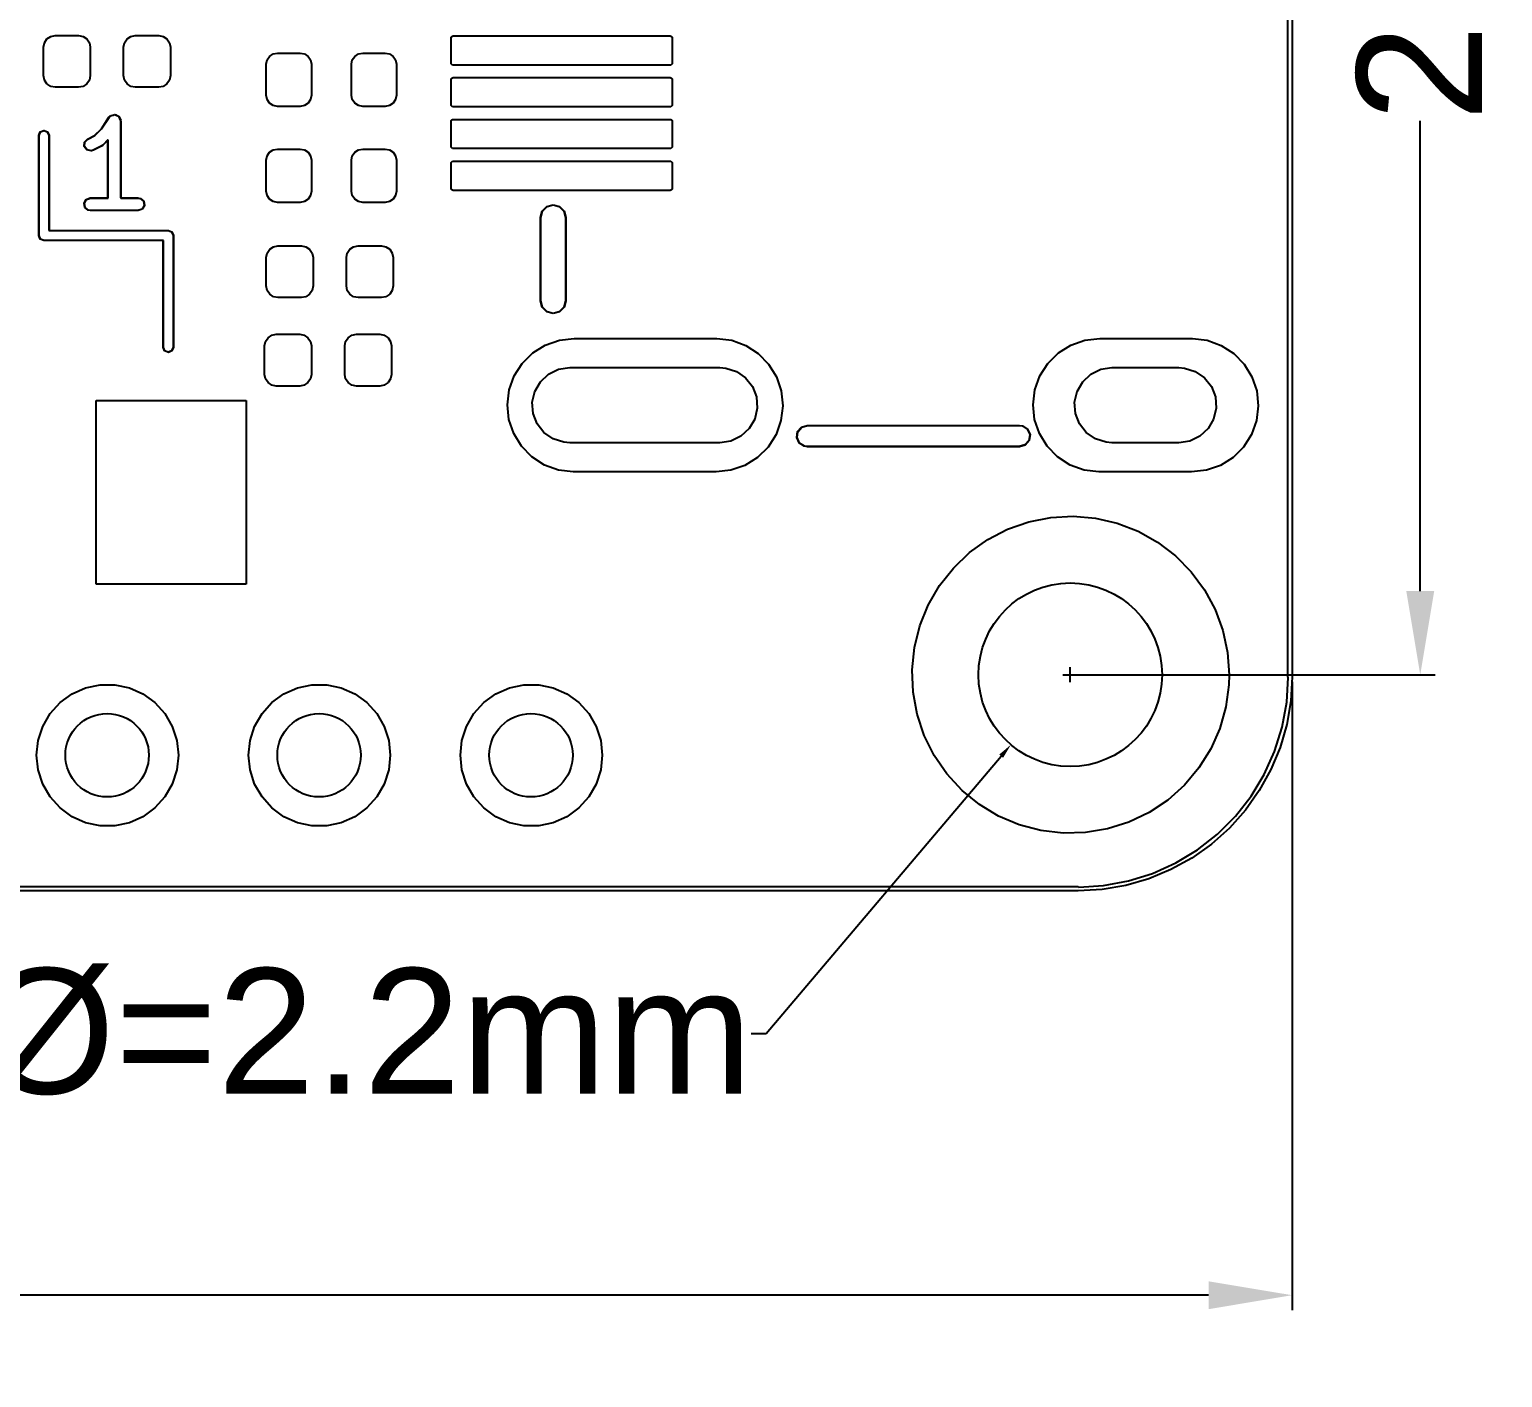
# Model space of a CAD drawing. Extents: x -4.6 to 74, y -9.9 to 22.
# Drawn here: x 56.33 to 73.95, y -9.88 to 6.24 of the extents above; entities that cross this region are included whole.
import ezdxf

# ---------------------------------------------------------------- set-up
doc = ezdxf.new("R2010")
doc.units = 0
doc.header["$MEASUREMENT"] = 0
doc.layers.get('0').update_dxf_attribs({"color": 252, "linetype": 'CONTINUOUS'})
doc.layers.add('BLACK', color=140, linetype='CONTINUOUS')
doc.layers.add('Tag', color=140, linetype='CONTINUOUS')
doc.layers.get('0').off()
doc.styles.add('KICADB', font='arial.ttf', dxfattribs={"height": 1.5})
doc.dimstyles.get("Standard").update_dxf_attribs({"dimtxt": 0.18, "dimasz": 0.18, "dimexe": 0.18, "dimexo": 0.0625, "dimgap": 0.09, "dimtad": 0, "dimtih": 1, "dimtoh": 1, "dimdec": 4, "dimzin": 0, "dimdsep": 46, "dimtxsty": 'Standard', "dimcen": 0.09, "dimadec": 0, "dimazin": 0, "dimtfac": 1, "dimtdec": 4, "dimtofl": 0, "dimtmove": 0, "dimatfit": 3, "dimfxl": 1, "dimtolj": 1, "dimtzin": 0, "dimarcsym": 0})

# ---------------------------------------------------------------- blocks, each defined once
blk = doc.blocks.new('Tang_Nano_9K_3672-F_Mask')
at = {"layer": 'BLACK', "linetype": 'Continuous'}
for p, q in [((6.08558, -3.61562), (6.08677, -3.61383)), ((6.08677, -3.61383), (6.08856, -3.61263)), ((6.08856, -3.61263), (6.09067, -3.61221)), ((6.09067, -3.61221), (6.10169, -3.61221)), ((6.10169, -3.61221), (6.1038, -3.61263)), ((6.1038, -3.61263), (6.10559, -3.61383)), ((6.10559, -3.61383), (6.10679, -3.61562)), ((6.12337, -3.61562), (6.12457, -3.61383)), ((6.12457, -3.61383), (6.12636, -3.61263)), ((6.12636, -3.61263), (6.12846, -3.61221)), ((6.12846, -3.61221), (6.13949, -3.61221)), ((6.13949, -3.61221), (6.1416, -3.61263)), ((6.1416, -3.61263), (6.14339, -3.61383)), ((6.14339, -3.61383), (6.14458, -3.61562)), ((6.27746, -3.6134), (6.27754, -3.61301)), ((6.27746, -3.62521), (6.27746, -3.6134)), ((6.27754, -3.61301), (6.27776, -3.61269)), ((6.27776, -3.61269), (6.27808, -3.61247)), ((6.27808, -3.61247), (6.27846, -3.6124)), ((6.27846, -3.6124), (6.38083, -3.6124)), ((6.38083, -3.6124), (6.38121, -3.61247)), ((6.38121, -3.61247), (6.38153, -3.61269)), ((6.38153, -3.61269), (6.38175, -3.61301)), ((6.38175, -3.61301), (6.38183, -3.6134)), ((6.38183, -3.6134), (6.38183, -3.62521)), ((6.08516, -3.61773), (6.08558, -3.61562)), ((6.08516, -3.63111), (6.08516, -3.61773)), ((6.10679, -3.61562), (6.1072, -3.61773)), ((6.1072, -3.61773), (6.1072, -3.63111)), ((6.12295, -3.61773), (6.12337, -3.61562)), ((6.12295, -3.63111), (6.12295, -3.61773)), ((6.14458, -3.61562), (6.145, -3.61773)), ((6.145, -3.61773), (6.145, -3.63111)), ((6.19183, -3.62204), (6.19356, -3.62089)), ((6.19356, -3.62089), (6.19559, -3.62048)), ((6.19559, -3.62048), (6.20622, -3.62048)), ((6.20622, -3.62048), (6.20825, -3.62089)), ((6.20825, -3.62089), (6.20998, -3.62204)), ((6.23199, -3.62204), (6.23371, -3.62089)), ((6.23371, -3.62089), (6.23575, -3.62048)), ((6.23575, -3.62048), (6.24638, -3.62048)), ((6.24638, -3.62048), (6.24841, -3.62089)), ((6.24841, -3.62089), (6.25014, -3.62204)), ((6.19028, -3.6258), (6.19068, -3.62376)), ((6.19028, -3.64036), (6.19028, -3.6258)), ((6.19068, -3.62376), (6.19183, -3.62204)), ((6.20998, -3.62204), (6.21113, -3.62376)), ((6.21113, -3.62376), (6.21154, -3.6258)), ((6.21154, -3.6258), (6.21154, -3.64036)), ((6.23043, -3.6258), (6.23084, -3.62376)), ((6.23043, -3.64036), (6.23043, -3.6258)), ((6.23084, -3.62376), (6.23199, -3.62204)), ((6.25014, -3.62204), (6.25129, -3.62376)), ((6.25129, -3.62376), (6.25169, -3.6258)), ((6.25169, -3.6258), (6.25169, -3.64036)), ((6.27754, -3.62559), (6.27746, -3.62521)), ((6.27776, -3.62591), (6.27754, -3.62559)), ((6.27808, -3.62613), (6.27776, -3.62591)), ((6.27846, -3.62621), (6.27808, -3.62613)), ((6.38083, -3.62621), (6.27846, -3.62621)), ((6.38121, -3.62613), (6.38083, -3.62621)), ((6.38153, -3.62591), (6.38121, -3.62613)), ((6.38175, -3.62559), (6.38153, -3.62591)), ((6.38183, -3.62521), (6.38175, -3.62559)), ((6.08558, -3.63322), (6.08516, -3.63111)), ((6.08677, -3.63501), (6.08558, -3.63322)), ((6.08856, -3.6362), (6.08677, -3.63501)), ((6.10559, -3.63501), (6.1038, -3.6362)), ((6.10679, -3.63322), (6.10559, -3.63501)), ((6.1072, -3.63111), (6.10679, -3.63322)), ((6.12337, -3.63322), (6.12295, -3.63111)), ((6.12457, -3.63501), (6.12337, -3.63322)), ((6.12636, -3.6362), (6.12457, -3.63501)), ((6.14339, -3.63501), (6.1416, -3.6362)), ((6.14458, -3.63322), (6.14339, -3.63501)), ((6.145, -3.63111), (6.14458, -3.63322)), ((6.27746, -3.63308), (6.27754, -3.6327)), ((6.27746, -3.64489), (6.27746, -3.63308)), ((6.27754, -3.6327), (6.27776, -3.63237)), ((6.27776, -3.63237), (6.27808, -3.63216)), ((6.27808, -3.63216), (6.27846, -3.63208)), ((6.27846, -3.63208), (6.38083, -3.63208)), ((6.38083, -3.63208), (6.38121, -3.63216)), ((6.38121, -3.63216), (6.38153, -3.63237)), ((6.38153, -3.63237), (6.38175, -3.6327)), ((6.38175, -3.6327), (6.38183, -3.63308)), ((6.38183, -3.63308), (6.38183, -3.64489)), ((6.09067, -3.63662), (6.08856, -3.6362)), ((6.10169, -3.63662), (6.09067, -3.63662)), ((6.1038, -3.6362), (6.10169, -3.63662)), ((6.12846, -3.63662), (6.12636, -3.6362)), ((6.13949, -3.63662), (6.12846, -3.63662)), ((6.1416, -3.6362), (6.13949, -3.63662)), ((6.19068, -3.6424), (6.19028, -3.64036)), ((6.19183, -3.64412), (6.19068, -3.6424)), ((6.21113, -3.6424), (6.20998, -3.64412)), ((6.21154, -3.64036), (6.21113, -3.6424)), ((6.23084, -3.6424), (6.23043, -3.64036)), ((6.23199, -3.64412), (6.23084, -3.6424)), ((6.25129, -3.6424), (6.25014, -3.64412)), ((6.25169, -3.64036), (6.25129, -3.6424)), ((6.19356, -3.64527), (6.19183, -3.64412)), ((6.19559, -3.64568), (6.19356, -3.64527)), ((6.20622, -3.64568), (6.19559, -3.64568)), ((6.20825, -3.64527), (6.20622, -3.64568)), ((6.20998, -3.64412), (6.20825, -3.64527)), ((6.23371, -3.64527), (6.23199, -3.64412)), ((6.23575, -3.64568), (6.23371, -3.64527)), ((6.24638, -3.64568), (6.23575, -3.64568)), ((6.24841, -3.64527), (6.24638, -3.64568)), ((6.25014, -3.64412), (6.24841, -3.64527)), ((6.27754, -3.64527), (6.27746, -3.64489)), ((6.27776, -3.6456), (6.27754, -3.64527)), ((6.27808, -3.64582), (6.27776, -3.6456)), ((6.27846, -3.64589), (6.27808, -3.64582)), ((6.38083, -3.64589), (6.27846, -3.64589)), ((6.38121, -3.64582), (6.38083, -3.64589)), ((6.38153, -3.6456), (6.38121, -3.64582)), ((6.38175, -3.64527), (6.38153, -3.6456)), ((6.38183, -3.64489), (6.38175, -3.64527)), ((6.27746, -3.65277), (6.27754, -3.65238)), ((6.27746, -3.66458), (6.27746, -3.65277)), ((6.27754, -3.65238), (6.27776, -3.65206)), ((6.27776, -3.65206), (6.27808, -3.65184)), ((6.27808, -3.65184), (6.27846, -3.65177)), ((6.27846, -3.65177), (6.38083, -3.65177)), ((6.38083, -3.65177), (6.38121, -3.65184)), ((6.38121, -3.65184), (6.38153, -3.65206)), ((6.38153, -3.65206), (6.38175, -3.65238)), ((6.38175, -3.65238), (6.38183, -3.65277)), ((6.38183, -3.65277), (6.38183, -3.66458)), ((6.19028, -3.67107), (6.19068, -3.66904)), ((6.19068, -3.66904), (6.19183, -3.66731)), ((6.19183, -3.66731), (6.19356, -3.66616)), ((6.19356, -3.66616), (6.19559, -3.66576)), ((6.19559, -3.66576), (6.20622, -3.66576)), ((6.20622, -3.66576), (6.20825, -3.66616)), ((6.20825, -3.66616), (6.20998, -3.66731)), ((6.20998, -3.66731), (6.21113, -3.66904)), ((6.21113, -3.66904), (6.21154, -3.67107)), ((6.23043, -3.67107), (6.23084, -3.66904)), ((6.23084, -3.66904), (6.23199, -3.66731)), ((6.23199, -3.66731), (6.23371, -3.66616)), ((6.23371, -3.66616), (6.23575, -3.66576)), ((6.23575, -3.66576), (6.24638, -3.66576)), ((6.24638, -3.66576), (6.24841, -3.66616)), ((6.24841, -3.66616), (6.25014, -3.66731)), ((6.25014, -3.66731), (6.25129, -3.66904)), ((6.25129, -3.66904), (6.25169, -3.67107)), ((6.27754, -3.66496), (6.27746, -3.66458)), ((6.27776, -3.66528), (6.27754, -3.66496)), ((6.27808, -3.6655), (6.27776, -3.66528)), ((6.27846, -3.66558), (6.27808, -3.6655)), ((6.38083, -3.66558), (6.27846, -3.66558)), ((6.38121, -3.6655), (6.38083, -3.66558)), ((6.38153, -3.66528), (6.38121, -3.6655)), ((6.38175, -3.66496), (6.38153, -3.66528)), ((6.38183, -3.66458), (6.38175, -3.66496)), ((6.19028, -3.68564), (6.19028, -3.67107)), ((6.21154, -3.67107), (6.21154, -3.68564)), ((6.23043, -3.68564), (6.23043, -3.67107)), ((6.25169, -3.67107), (6.25169, -3.68564)), ((6.27746, -3.67245), (6.27754, -3.67207)), ((6.27746, -3.68426), (6.27746, -3.67245)), ((6.27754, -3.67207), (6.27776, -3.67174)), ((6.27776, -3.67174), (6.27808, -3.67153)), ((6.27808, -3.67153), (6.27846, -3.67145)), ((6.27846, -3.67145), (6.38083, -3.67145)), ((6.38083, -3.67145), (6.38121, -3.67153)), ((6.38121, -3.67153), (6.38153, -3.67174)), ((6.38153, -3.67174), (6.38175, -3.67207)), ((6.38175, -3.67207), (6.38183, -3.67245)), ((6.38183, -3.67245), (6.38183, -3.68426)), ((6.19068, -3.68767), (6.19028, -3.68564)), ((6.19183, -3.6894), (6.19068, -3.68767)), ((6.19356, -3.69055), (6.19183, -3.6894)), ((6.19559, -3.69095), (6.19356, -3.69055)), ((6.20622, -3.69095), (6.19559, -3.69095)), ((6.20825, -3.69055), (6.20622, -3.69095)), ((6.20998, -3.6894), (6.20825, -3.69055)), ((6.21113, -3.68767), (6.20998, -3.6894)), ((6.21154, -3.68564), (6.21113, -3.68767)), ((6.23084, -3.68767), (6.23043, -3.68564)), ((6.23199, -3.6894), (6.23084, -3.68767)), ((6.23371, -3.69055), (6.23199, -3.6894)), ((6.23575, -3.69095), (6.23371, -3.69055)), ((6.24638, -3.69095), (6.23575, -3.69095)), ((6.24841, -3.69055), (6.24638, -3.69095)), ((6.25014, -3.6894), (6.24841, -3.69055)), ((6.25129, -3.68767), (6.25014, -3.6894)), ((6.25169, -3.68564), (6.25129, -3.68767)), ((6.27754, -3.68464), (6.27746, -3.68426)), ((6.27776, -3.68497), (6.27754, -3.68464)), ((6.27808, -3.68519), (6.27776, -3.68497)), ((6.27846, -3.68526), (6.27808, -3.68519)), ((6.38083, -3.68526), (6.27846, -3.68526)), ((6.38121, -3.68519), (6.38083, -3.68526)), ((6.38153, -3.68497), (6.38121, -3.68519)), ((6.38175, -3.68464), (6.38153, -3.68497)), ((6.38183, -3.68426), (6.38175, -3.68464)), ((6.19189, -3.71304), (6.19368, -3.71185)), ((6.19368, -3.71185), (6.19579, -3.71143)), ((6.19579, -3.71143), (6.20681, -3.71143)), ((6.20681, -3.71143), (6.20892, -3.71185)), ((6.20892, -3.71185), (6.21071, -3.71304)), ((6.22969, -3.71304), (6.23147, -3.71185)), ((6.23147, -3.71185), (6.23358, -3.71143)), ((6.23358, -3.71143), (6.24461, -3.71143)), ((6.24461, -3.71143), (6.24672, -3.71185)), ((6.24672, -3.71185), (6.2485, -3.71304)), ((6.19028, -3.71694), (6.1907, -3.71483)), ((6.19028, -3.73032), (6.19028, -3.71694)), ((6.1907, -3.71483), (6.19189, -3.71304)), ((6.21071, -3.71304), (6.2119, -3.71483)), ((6.2119, -3.71483), (6.21232, -3.71694)), ((6.21232, -3.71694), (6.21232, -3.73032)), ((6.22807, -3.71694), (6.22849, -3.71483)), ((6.22807, -3.73032), (6.22807, -3.71694)), ((6.22849, -3.71483), (6.22969, -3.71304)), ((6.2485, -3.71304), (6.2497, -3.71483)), ((6.2497, -3.71483), (6.25012, -3.71694)), ((6.25012, -3.71694), (6.25012, -3.73032)), ((6.1907, -3.73243), (6.19028, -3.73032)), ((6.19189, -3.73422), (6.1907, -3.73243)), ((6.2119, -3.73243), (6.21071, -3.73422)), ((6.21232, -3.73032), (6.2119, -3.73243)), ((6.22849, -3.73243), (6.22807, -3.73032)), ((6.22969, -3.73422), (6.22849, -3.73243)), ((6.2497, -3.73243), (6.2485, -3.73422)), ((6.25012, -3.73032), (6.2497, -3.73243)), ((6.19368, -3.73542), (6.19189, -3.73422)), ((6.19579, -3.73584), (6.19368, -3.73542)), ((6.20681, -3.73584), (6.19579, -3.73584)), ((6.20892, -3.73542), (6.20681, -3.73584)), ((6.21071, -3.73422), (6.20892, -3.73542)), ((6.23147, -3.73542), (6.22969, -3.73422)), ((6.23358, -3.73584), (6.23147, -3.73542)), ((6.24461, -3.73584), (6.23358, -3.73584)), ((6.24672, -3.73542), (6.24461, -3.73584)), ((6.2485, -3.73422), (6.24672, -3.73542)), ((6.1911, -3.75477), (6.19289, -3.75358)), ((6.19289, -3.75358), (6.195, -3.75316)), ((6.195, -3.75316), (6.20602, -3.75316)), ((6.20602, -3.75316), (6.20813, -3.75358)), ((6.20813, -3.75358), (6.20992, -3.75477)), ((6.2289, -3.75477), (6.23069, -3.75358)), ((6.23069, -3.75358), (6.2328, -3.75316)), ((6.2328, -3.75316), (6.24382, -3.75316)), ((6.24382, -3.75316), (6.24593, -3.75358)), ((6.24593, -3.75358), (6.24772, -3.75477)), ((6.18949, -3.75867), (6.18991, -3.75656)), ((6.18949, -3.77206), (6.18949, -3.75867)), ((6.18991, -3.75656), (6.1911, -3.75477)), ((6.20992, -3.75477), (6.21112, -3.75656)), ((6.21112, -3.75656), (6.21154, -3.75867)), ((6.21154, -3.75867), (6.21154, -3.77206)), ((6.22728, -3.75867), (6.2277, -3.75656)), ((6.22728, -3.77206), (6.22728, -3.75867)), ((6.2277, -3.75656), (6.2289, -3.75477)), ((6.24772, -3.75477), (6.24891, -3.75656)), ((6.24891, -3.75656), (6.24933, -3.75867)), ((6.24933, -3.75867), (6.24933, -3.77206)), ((6.31599, -3.76194), (6.32194, -3.75822)), ((6.32194, -3.75822), (6.32857, -3.75591)), ((6.32857, -3.75591), (6.33555, -3.75513)), ((6.33555, -3.75513), (6.40248, -3.75513)), ((6.40248, -3.75513), (6.40292, -3.75513)), ((6.40292, -3.75513), (6.40989, -3.75601)), ((6.40989, -3.75601), (6.41648, -3.75841)), ((6.41648, -3.75841), (6.42239, -3.76222)), ((6.56402, -3.76194), (6.56997, -3.75822)), ((6.56997, -3.75822), (6.5766, -3.75591)), ((6.5766, -3.75591), (6.58358, -3.75513)), ((6.58358, -3.75513), (6.62689, -3.75513)), ((6.62689, -3.75513), (6.62733, -3.75513)), ((6.62733, -3.75513), (6.6343, -3.75601)), ((6.6343, -3.75601), (6.64089, -3.75841)), ((6.64089, -3.75841), (6.6468, -3.76222)), ((6.30724, -3.77282), (6.311, -3.76689)), ((6.311, -3.76689), (6.31599, -3.76194)), ((6.42239, -3.76222), (6.4273, -3.76723)), ((6.4273, -3.76723), (6.43098, -3.77321)), ((6.55527, -3.77282), (6.55904, -3.76689)), ((6.55904, -3.76689), (6.56402, -3.76194)), ((6.6468, -3.76222), (6.65171, -3.76723)), ((6.65171, -3.76723), (6.65539, -3.77321)), ((6.18991, -3.77417), (6.18949, -3.77206)), ((6.1911, -3.77595), (6.18991, -3.77417)), ((6.21112, -3.77417), (6.20992, -3.77595)), ((6.21154, -3.77206), (6.21112, -3.77417)), ((6.2277, -3.77417), (6.22728, -3.77206)), ((6.2289, -3.77595), (6.2277, -3.77417)), ((6.24891, -3.77417), (6.24772, -3.77595)), ((6.24933, -3.77206), (6.24891, -3.77417)), ((6.30489, -3.77943), (6.30724, -3.77282)), ((6.43098, -3.77321), (6.43324, -3.77986)), ((6.55292, -3.77943), (6.55527, -3.77282)), ((6.65539, -3.77321), (6.65765, -3.77986)), ((6.19289, -3.77715), (6.1911, -3.77595)), ((6.195, -3.77757), (6.19289, -3.77715)), ((6.20602, -3.77757), (6.195, -3.77757)), ((6.20813, -3.77715), (6.20602, -3.77757)), ((6.20992, -3.77595), (6.20813, -3.77715)), ((6.23069, -3.77715), (6.2289, -3.77595)), ((6.2328, -3.77757), (6.23069, -3.77715)), ((6.24382, -3.77757), (6.2328, -3.77757)), ((6.24593, -3.77715), (6.24382, -3.77757)), ((6.24772, -3.77595), (6.24593, -3.77715)), ((6.30406, -3.7864), (6.30489, -3.77943)), ((6.43324, -3.77986), (6.43398, -3.78684)), ((6.55209, -3.7864), (6.55292, -3.77943)), ((6.65765, -3.77986), (6.65839, -3.78684)), ((6.10996, -3.87106), (6.10996, -3.78445)), ((6.10996, -3.78445), (6.18083, -3.78445)), ((6.18083, -3.78445), (6.18083, -3.87106)), ((6.30479, -3.79339), (6.30406, -3.7864)), ((6.43398, -3.78684), (6.43314, -3.79382)), ((6.55282, -3.79339), (6.55209, -3.7864)), ((6.65839, -3.78684), (6.65755, -3.79382)), ((6.30705, -3.80003), (6.30479, -3.79339)), ((6.43314, -3.79382), (6.43079, -3.80043)), ((6.55508, -3.80003), (6.55282, -3.79339)), ((6.65755, -3.79382), (6.6552, -3.80043)), ((6.31073, -3.80601), (6.30705, -3.80003)), ((6.43079, -3.80043), (6.42703, -3.80636)), ((6.55876, -3.80601), (6.55508, -3.80003)), ((6.6552, -3.80043), (6.65144, -3.80636)), ((6.31564, -3.81103), (6.31073, -3.80601)), ((6.42703, -3.80636), (6.42204, -3.81131)), ((6.56368, -3.81103), (6.55876, -3.80601)), ((6.65144, -3.80636), (6.64645, -3.81131)), ((6.32155, -3.81484), (6.31564, -3.81103)), ((6.32814, -3.81724), (6.32155, -3.81484)), ((6.41609, -3.81503), (6.40946, -3.81734)), ((6.42204, -3.81131), (6.41609, -3.81503)), ((6.56958, -3.81484), (6.56368, -3.81103)), ((6.57618, -3.81724), (6.56958, -3.81484)), ((6.6405, -3.81503), (6.63387, -3.81734)), ((6.64645, -3.81131), (6.6405, -3.81503)), ((6.33511, -3.81812), (6.32814, -3.81724)), ((6.33555, -3.81812), (6.33511, -3.81812)), ((6.40248, -3.81812), (6.33555, -3.81812)), ((6.40946, -3.81734), (6.40248, -3.81812)), ((6.58314, -3.81812), (6.57618, -3.81724)), ((6.58358, -3.81812), (6.58314, -3.81812)), ((6.62689, -3.81812), (6.58358, -3.81812)), ((6.63387, -3.81734), (6.62689, -3.81812)), ((6.5401, -3.84514), (6.55006, -3.84164)), ((6.55006, -3.84164), (6.56043, -3.83958)), ((6.56043, -3.83958), (6.57098, -3.839)), ((6.57098, -3.839), (6.5815, -3.83991)), ((6.5815, -3.83991), (6.5918, -3.84229)), ((6.5918, -3.84229), (6.60165, -3.84611)), ((6.52212, -3.85615), (6.53072, -3.85001)), ((6.53072, -3.85001), (6.5401, -3.84514)), ((6.60165, -3.84611), (6.61087, -3.85127)), ((6.51448, -3.86345), (6.52212, -3.85615)), ((6.61087, -3.85127), (6.61927, -3.85768)), ((6.61927, -3.85768), (6.62668, -3.86521)), ((6.50793, -3.87174), (6.51448, -3.86345)), ((6.18083, -3.87106), (6.10996, -3.87106)), ((6.50263, -3.88088), (6.50793, -3.87174)), ((6.62668, -3.86521), (6.63296, -3.87371)), ((6.63296, -3.87371), (6.63798, -3.88301)), ((6.49866, -3.89067), (6.50263, -3.88088)), ((6.63798, -3.88301), (6.64164, -3.89292)), ((6.49611, -3.90093), (6.49866, -3.89067)), ((6.64164, -3.89292), (6.64386, -3.90325)), ((6.49504, -3.91144), (6.49611, -3.90093)), ((6.64386, -3.90325), (6.64461, -3.91379)), ((6.49545, -3.922), (6.49504, -3.91144)), ((6.09859, -3.92277), (6.10498, -3.91993)), ((6.10498, -3.91993), (6.11182, -3.91847)), ((6.11182, -3.91847), (6.11882, -3.91847)), ((6.11882, -3.91847), (6.12566, -3.91993)), ((6.12566, -3.91993), (6.13206, -3.92277)), ((6.19859, -3.92277), (6.20498, -3.91993)), ((6.20498, -3.91993), (6.21183, -3.91847)), ((6.21183, -3.91847), (6.21882, -3.91847)), ((6.21882, -3.91847), (6.22566, -3.91993)), ((6.22566, -3.91993), (6.23206, -3.92277)), ((6.29859, -3.92277), (6.30498, -3.91993)), ((6.30498, -3.91993), (6.31182, -3.91847)), ((6.31182, -3.91847), (6.31882, -3.91847)), ((6.31882, -3.91847), (6.32566, -3.91993)), ((6.32566, -3.91993), (6.33206, -3.92277)), ((6.64446, -3.91849), (6.64305, -3.92896)), ((6.64461, -3.91379), (6.64446, -3.91849)), ((6.08825, -3.93209), (6.09293, -3.92689)), ((6.09293, -3.92689), (6.09859, -3.92277)), ((6.13206, -3.92277), (6.13772, -3.92689)), ((6.13772, -3.92689), (6.1424, -3.93209)), ((6.18825, -3.93209), (6.19293, -3.92689)), ((6.19293, -3.92689), (6.19859, -3.92277)), ((6.23206, -3.92277), (6.23772, -3.92689)), ((6.23772, -3.92689), (6.2424, -3.93209)), ((6.28825, -3.93209), (6.29293, -3.92689)), ((6.29293, -3.92689), (6.29859, -3.92277)), ((6.33206, -3.92277), (6.33772, -3.92689)), ((6.33772, -3.92689), (6.3424, -3.93209)), ((6.49735, -3.93239), (6.49545, -3.922)), ((6.08475, -3.93814), (6.08825, -3.93209)), ((6.1424, -3.93209), (6.14589, -3.93814)), ((6.18475, -3.93814), (6.18825, -3.93209)), ((6.2424, -3.93209), (6.24589, -3.93814)), ((6.28475, -3.93814), (6.28825, -3.93209)), ((6.3424, -3.93209), (6.34589, -3.93814)), ((6.50069, -3.94241), (6.49735, -3.93239)), ((6.64305, -3.92896), (6.64018, -3.93913)), ((6.08259, -3.9448), (6.08475, -3.93814)), ((6.14589, -3.93814), (6.14806, -3.9448)), ((6.18259, -3.9448), (6.18475, -3.93814)), ((6.24589, -3.93814), (6.24806, -3.9448)), ((6.28259, -3.9448), (6.28475, -3.93814)), ((6.34589, -3.93814), (6.34806, -3.9448)), ((6.64018, -3.93913), (6.63591, -3.94879)), ((6.08186, -3.95176), (6.08259, -3.9448)), ((6.14806, -3.9448), (6.14879, -3.95176)), ((6.18186, -3.95176), (6.18259, -3.9448)), ((6.24806, -3.9448), (6.24879, -3.95176)), ((6.28186, -3.95176), (6.28259, -3.9448)), ((6.34806, -3.9448), (6.34879, -3.95176)), ((6.50542, -3.95187), (6.50069, -3.94241)), ((6.08259, -3.95871), (6.08186, -3.95176)), ((6.14879, -3.95176), (6.14806, -3.95871)), ((6.18259, -3.95871), (6.18186, -3.95176)), ((6.24879, -3.95176), (6.24806, -3.95871)), ((6.28259, -3.95871), (6.28186, -3.95176)), ((6.34879, -3.95176), (6.34806, -3.95871)), ((6.51142, -3.96056), (6.50542, -3.95187)), ((6.63591, -3.94879), (6.63032, -3.95776)), ((6.08475, -3.96537), (6.08259, -3.95871)), ((6.14806, -3.95871), (6.14589, -3.96537)), ((6.18475, -3.96537), (6.18259, -3.95871)), ((6.24806, -3.95871), (6.24589, -3.96537)), ((6.28475, -3.96537), (6.28259, -3.95871)), ((6.34806, -3.95871), (6.34589, -3.96537)), ((6.5186, -3.96832), (6.51142, -3.96056)), ((6.63032, -3.95776), (6.62352, -3.96585)), ((6.08825, -3.97143), (6.08475, -3.96537)), ((6.14589, -3.96537), (6.1424, -3.97143)), ((6.18825, -3.97143), (6.18475, -3.96537)), ((6.24589, -3.96537), (6.2424, -3.97143)), ((6.28825, -3.97143), (6.28475, -3.96537)), ((6.34589, -3.96537), (6.3424, -3.97143)), ((6.52679, -3.97499), (6.5186, -3.96832)), ((6.62352, -3.96585), (6.61565, -3.9729)), ((6.09293, -3.97662), (6.08825, -3.97143)), ((6.1424, -3.97143), (6.13772, -3.97662)), ((6.19293, -3.97662), (6.18825, -3.97143)), ((6.2424, -3.97143), (6.23772, -3.97662)), ((6.29293, -3.97662), (6.28825, -3.97143)), ((6.3424, -3.97143), (6.33772, -3.97662)), ((6.53584, -3.98044), (6.52679, -3.97499)), ((6.61565, -3.9729), (6.60686, -3.97877)), ((6.09859, -3.98074), (6.09293, -3.97662)), ((6.10498, -3.98358), (6.09859, -3.98074)), ((6.13206, -3.98074), (6.12566, -3.98358)), ((6.13772, -3.97662), (6.13206, -3.98074)), ((6.19859, -3.98074), (6.19293, -3.97662)), ((6.20498, -3.98358), (6.19859, -3.98074)), ((6.23206, -3.98074), (6.22566, -3.98358)), ((6.23772, -3.97662), (6.23206, -3.98074)), ((6.29859, -3.98074), (6.29293, -3.97662)), ((6.30498, -3.98358), (6.29859, -3.98074)), ((6.33206, -3.98074), (6.32566, -3.98358)), ((6.33772, -3.97662), (6.33206, -3.98074)), ((6.54557, -3.98456), (6.53584, -3.98044)), ((6.60686, -3.97877), (6.59734, -3.98334)), ((6.11182, -3.98504), (6.10498, -3.98358)), ((6.11882, -3.98504), (6.11182, -3.98504)), ((6.12566, -3.98358), (6.11882, -3.98504)), ((6.21183, -3.98504), (6.20498, -3.98358)), ((6.21882, -3.98504), (6.21183, -3.98504)), ((6.22566, -3.98358), (6.21882, -3.98504)), ((6.31182, -3.98504), (6.30498, -3.98358)), ((6.31882, -3.98504), (6.31182, -3.98504)), ((6.32566, -3.98358), (6.31882, -3.98504)), ((6.55579, -3.98727), (6.54557, -3.98456)), ((6.56628, -3.98851), (6.55579, -3.98727)), ((6.57684, -3.98826), (6.56628, -3.98851)), ((6.58727, -3.98653), (6.57684, -3.98826)), ((6.59734, -3.98334), (6.58727, -3.98653))]:
    blk.add_line(p, q, dxfattribs=at)
blk = doc.blocks.new('Tang_Nano_9K_3672-F_Silkscreen')
at = {"layer": 'BLACK', "linetype": 'Continuous'}
for p, q in [((6.10937, -3.65941), (6.11258, -3.65621)), ((6.11258, -3.65621), (6.11617, -3.65083)), ((6.11617, -3.65083), (6.11687, -3.65009)), ((6.11687, -3.65009), (6.11704, -3.65004)), ((6.11704, -3.65004), (6.11715, -3.64991)), ((6.11715, -3.64991), (6.11799, -3.64976)), ((6.11799, -3.64976), (6.11881, -3.64952)), ((6.11881, -3.64952), (6.11897, -3.64959)), ((6.11897, -3.64959), (6.11913, -3.64956)), ((6.11913, -3.64956), (6.11988, -3.64999)), ((6.11988, -3.64999), (6.12066, -3.65033)), ((6.12066, -3.65033), (6.12074, -3.65048)), ((6.12074, -3.65048), (6.12088, -3.65057)), ((6.12088, -3.65057), (6.12118, -3.65137)), ((6.12118, -3.65137), (6.12156, -3.65214)), ((6.12156, -3.65214), (6.12152, -3.65231)), ((6.12152, -3.65231), (6.12157, -3.65247)), ((6.12157, -3.65247), (6.12157, -3.68888)), ((6.08303, -3.65933), (6.08372, -3.65766)), ((6.08303, -3.70657), (6.08303, -3.65933)), ((6.08372, -3.65766), (6.08539, -3.65697)), ((6.08539, -3.65697), (6.08706, -3.65766)), ((6.08706, -3.65766), (6.08776, -3.65933)), ((6.08776, -3.65933), (6.08776, -3.70421)), ((6.10454, -3.66456), (6.10466, -3.66254)), ((6.10466, -3.66254), (6.10605, -3.66107)), ((6.10605, -3.66107), (6.10937, -3.65941)), ((6.11567, -3.66147), (6.11321, -3.66393)), ((6.11567, -3.68888), (6.11567, -3.66147)), ((6.10575, -3.66618), (6.10454, -3.66456)), ((6.10771, -3.66665), (6.10575, -3.66618)), ((6.10869, -3.66636), (6.10771, -3.66665)), ((6.11244, -3.66448), (6.10869, -3.66636)), ((6.11249, -3.66443), (6.11244, -3.66448)), ((6.11321, -3.66393), (6.11249, -3.66443)), ((6.10447, -3.69132), (6.10548, -3.68957)), ((6.10548, -3.68957), (6.10737, -3.68888)), ((6.10737, -3.68888), (6.11567, -3.68888)), ((6.12157, -3.68888), (6.12987, -3.68888)), ((6.12987, -3.68888), (6.13088, -3.68906)), ((6.13088, -3.68906), (6.13243, -3.69036)), ((6.13243, -3.69036), (6.13278, -3.69235)), ((6.10482, -3.69331), (6.10447, -3.69132)), ((6.10636, -3.69461), (6.10482, -3.69331)), ((6.10737, -3.69479), (6.10636, -3.69461)), ((6.12987, -3.69479), (6.10737, -3.69479)), ((6.13177, -3.6941), (6.12987, -3.69479)), ((6.13278, -3.69235), (6.13177, -3.6941)), ((6.3198, -3.69804), (6.32059, -3.69509)), ((6.3198, -3.73741), (6.3198, -3.69804)), ((6.32059, -3.69509), (6.32276, -3.69293)), ((6.32276, -3.69293), (6.32571, -3.69214)), ((6.32571, -3.69214), (6.32866, -3.69293)), ((6.32866, -3.69293), (6.33082, -3.69509)), ((6.33082, -3.69509), (6.33161, -3.69804)), ((6.33161, -3.69804), (6.33161, -3.73741)), ((6.08776, -3.70421), (6.14406, -3.70421)), ((6.14406, -3.70421), (6.14573, -3.7049)), ((6.14573, -3.7049), (6.14642, -3.70657)), ((6.08372, -3.70825), (6.08303, -3.70657)), ((6.08539, -3.70894), (6.08372, -3.70825)), ((6.14169, -3.70894), (6.08539, -3.70894)), ((6.14169, -3.75933), (6.14169, -3.70894)), ((6.14642, -3.70657), (6.14642, -3.75933)), ((6.32059, -3.74036), (6.3198, -3.73741)), ((6.33161, -3.73741), (6.33082, -3.74036)), ((6.32276, -3.74253), (6.32059, -3.74036)), ((6.32571, -3.74332), (6.32276, -3.74253)), ((6.32866, -3.74253), (6.32571, -3.74332)), ((6.33082, -3.74036), (6.32866, -3.74253)), ((6.14238, -3.761), (6.14169, -3.75933)), ((6.14642, -3.75933), (6.14573, -3.761)), ((6.14406, -3.76169), (6.14238, -3.761)), ((6.14573, -3.761), (6.14406, -3.76169)), ((6.44076, -3.8019), (6.44116, -3.79911)), ((6.44192, -3.80446), (6.44076, -3.8019)), ((6.44116, -3.79911), (6.44301, -3.79698)), ((6.44301, -3.79698), (6.44571, -3.79619)), ((6.44571, -3.79619), (6.54571, -3.79619)), ((6.54571, -3.79619), (6.54713, -3.7964)), ((6.54713, -3.7964), (6.54949, -3.79792)), ((6.54949, -3.79792), (6.55066, -3.80049)), ((6.55066, -3.80049), (6.55025, -3.80327)), ((6.44429, -3.80598), (6.44192, -3.80446)), ((6.44571, -3.80619), (6.44429, -3.80598)), ((6.54571, -3.80619), (6.44571, -3.80619)), ((6.54841, -3.8054), (6.54571, -3.80619)), ((6.55025, -3.80327), (6.54841, -3.8054))]:
    blk.add_line(p, q, dxfattribs=at)
blk = doc.blocks.new('*D8')
at = {"layer": 'Tag', "color": 0, "linetype": 'Continuous', "lineweight": -2, "transparency": 16777216}
for p, q in [((1.471, -1.566), (1.471, -9.08)), ((71.433, -1.566), (71.433, -9.08)), ((2.471, -8.9), (32.694, -8.9)), ((70.433, -8.9), (40.21, -8.9))]:
    blk.add_line(p, q, dxfattribs=at)
at = {"layer": 'Tag', "color": 0, "linetype": 'Continuous', "transparency": 16777216}
for points in [[(2.471, -8.734), (2.471, -9.067), (1.471, -8.9)], [(70.433, -8.734), (70.433, -9.067), (71.433, -8.9)]]:
    blk.add_solid(points, dxfattribs=at)
at = {"layer": 'Tag', "color": 0, "linetype": 'Continuous', "transparency": 16777216, "insert": (36.452, -8.9), "char_height": 1.5, "attachment_point": 5, "style": 'KICADB'}
blk.add_mtext('\\A1;70.0mm', dxfattribs=at)
blk = doc.blocks.new('*D11')
at = {"layer": 'Tag', "color": 0, "linetype": 'Continuous', "lineweight": -2, "transparency": 16777216}
for p, q in [((68.779, 19.322), (73.146, 19.322)), ((72.966, 18.322), (72.966, 12.698)), ((72.966, -0.479), (72.966, 5.145)), ((68.779, -1.479), (73.146, -1.479))]:
    blk.add_line(p, q, dxfattribs=at)
at = {"layer": 'Tag', "color": 0, "linetype": 'Continuous', "transparency": 16777216}
for points in [[(72.799, 18.322), (73.133, 18.322), (72.966, 19.322)], [(72.799, -0.479), (73.133, -0.479), (72.966, -1.479)]]:
    blk.add_solid(points, dxfattribs=at)
at = {"layer": 'Tag', "color": 0, "linetype": 'Continuous', "transparency": 16777216, "insert": (72.966, 8.921), "char_height": 1.5, "attachment_point": 5, "rotation": 90, "style": 'KICADB'}
blk.add_mtext('\\A1;20.8mm', dxfattribs=at)
blk = doc.blocks.new('*D12')
at = {"layer": 'Tag', "color": 0, "linetype": 'Continuous', "lineweight": -2, "transparency": 16777216}
for p, q in [((68.779, -1.569), (68.779, -1.389)), ((68.689, -1.479), (68.869, -1.479)), ((65.14, -5.768), (67.952, -2.454)), ((64.96, -5.768), (65.14, -5.768))]:
    blk.add_line(p, q, dxfattribs=at)
at = {"layer": 'Tag', "color": 0, "linetype": 'Continuous', "transparency": 16777216}
blk.add_solid([(67.929, -2.434), (67.975, -2.473), (68.069, -2.316)], dxfattribs=at)
at = {"layer": 'Tag', "color": 0, "linetype": 'Continuous', "transparency": 16777216, "insert": (60.351, -5.768), "char_height": 1.5, "attachment_point": 5, "style": 'KICADB'}
blk.add_mtext('\\A1;Ø=2.2mm', dxfattribs=at)

msp = doc.modelspace()

# ---------------------------------------------------------------- linework, layer by layer
at = {"layer": 'BLACK', "linetype": 'Continuous'}
for p, q in [((71.38287, -1.50338), (71.38287, 19.401)), ((71.43281, 19.401), (71.43281, -1.50338)), ((57.1875, 5.0511), (57.27852, 5.1875)), ((57.27852, 5.1875), (57.29626, 5.20626)), ((57.29626, 5.20626), (57.30057, 5.20753)), ((57.30057, 5.20753), (57.30336, 5.21082)), ((57.30336, 5.21082), (57.32466, 5.21463)), ((57.32466, 5.21463), (57.34545, 5.22071)), ((57.34545, 5.22071), (57.3495, 5.21894)), ((57.3495, 5.21894), (57.35356, 5.2197)), ((57.35356, 5.2197), (57.37257, 5.20879)), ((57.37257, 5.20879), (57.39235, 5.20017)), ((57.39235, 5.20017), (57.39438, 5.19637)), ((57.39438, 5.19637), (57.39792, 5.19409)), ((57.39792, 5.19409), (57.40553, 5.17381)), ((57.40553, 5.17381), (57.41516, 5.15429)), ((57.41516, 5.15429), (57.41415, 5.14998)), ((57.41415, 5.14998), (57.41542, 5.14592)), ((57.41542, 5.14592), (57.41542, 4.22285)), ((56.43835, 4.97201), (56.45584, 5.01434)), ((56.43835, 3.77437), (56.43835, 4.97201)), ((56.45584, 5.01434), (56.49818, 5.03184)), ((56.49818, 5.03184), (56.54051, 5.01434)), ((56.54051, 5.01434), (56.55826, 4.97201)), ((56.55826, 4.97201), (56.55826, 3.8342)), ((57.02195, 4.92789), (57.10612, 4.96998)), ((57.10612, 4.96998), (57.1875, 5.0511)), ((56.98367, 4.83941), (56.98671, 4.89062)), ((57.01435, 4.79834), (56.98367, 4.83941)), ((56.98671, 4.89062), (57.02195, 4.92789)), ((57.06404, 4.78643), (57.01435, 4.79834)), ((57.08888, 4.79378), (57.06404, 4.78643)), ((57.18395, 4.84144), (57.08888, 4.79378)), ((57.18522, 4.84271), (57.18395, 4.84144)), ((57.20347, 4.85539), (57.18522, 4.84271)), ((57.26584, 4.91775), (57.20347, 4.85539)), ((57.26584, 4.22285), (57.26584, 4.91775)), ((56.9819, 4.16099), (57.0075, 4.20536)), ((56.99077, 4.11054), (56.9819, 4.16099)), ((57.02981, 4.07758), (56.99077, 4.11054)), ((57.0075, 4.20536), (57.05542, 4.22285)), ((57.05542, 4.07302), (57.02981, 4.07758)), ((57.05542, 4.22285), (57.26584, 4.22285)), ((57.62584, 4.07302), (57.05542, 4.07302)), ((57.41542, 4.22285), (57.62584, 4.22285)), ((57.62584, 4.22285), (57.65145, 4.21829)), ((57.67401, 4.09051), (57.62584, 4.07302)), ((57.65145, 4.21829), (57.69074, 4.18533)), ((57.69962, 4.13488), (57.67401, 4.09051)), ((57.69074, 4.18533), (57.69962, 4.13488)), ((62.44098, 3.99062), (62.461, 4.06541)), ((62.461, 4.06541), (62.51602, 4.12017)), ((62.51602, 4.12017), (62.59081, 4.1402)), ((62.59081, 4.1402), (62.6656, 4.12017)), ((62.6656, 4.12017), (62.72036, 4.06541)), ((62.72036, 4.06541), (62.74039, 3.99062)), ((62.44098, 2.99251), (62.44098, 3.99062)), ((62.74039, 3.99062), (62.74039, 2.99251)), ((56.45584, 3.73178), (56.43835, 3.77437)), ((56.49818, 3.71428), (56.45584, 3.73178)), ((57.9255, 3.71428), (56.49818, 3.71428)), ((56.55826, 3.8342), (57.98559, 3.8342)), ((57.9255, 2.43679), (57.9255, 3.71428)), ((57.98559, 3.8342), (58.02793, 3.81671)), ((58.02793, 3.81671), (58.04542, 3.77437)), ((58.04542, 3.77437), (58.04542, 2.43679)), ((62.461, 2.91772), (62.44098, 2.99251)), ((62.51602, 2.86271), (62.461, 2.91772)), ((62.59081, 2.84268), (62.51602, 2.86271)), ((62.6656, 2.86271), (62.59081, 2.84268)), ((62.72036, 2.91772), (62.6656, 2.86271)), ((62.74039, 2.99251), (62.72036, 2.91772)), ((57.943, 2.39445), (57.9255, 2.43679)), ((57.98559, 2.37696), (57.943, 2.39445)), ((58.02793, 2.39445), (57.98559, 2.37696)), ((58.04542, 2.43679), (58.02793, 2.39445)), ((62.43996, 2.02558), (62.53782, 2.11634)), ((62.53782, 2.11634), (62.65824, 2.17414)), ((62.65824, 2.17414), (62.79033, 2.19392)), ((62.79033, 2.19392), (64.58704, 2.19392)), ((64.58704, 2.19392), (64.65726, 2.18834)), ((64.65726, 2.18834), (64.78453, 2.14828)), ((64.78453, 2.14828), (64.89456, 2.07222)), ((68.92758, 2.02558), (69.02569, 2.11634)), ((69.02569, 2.11634), (69.14612, 2.17414)), ((69.14612, 2.17414), (69.2782, 2.19392)), ((69.2782, 2.19392), (70.07654, 2.19392)), ((70.07654, 2.19392), (70.14702, 2.18834)), ((70.14702, 2.18834), (70.27429, 2.14828)), ((70.27429, 2.14828), (70.38406, 2.07222)), ((62.37278, 1.91022), (62.43996, 2.02558)), ((64.89456, 2.07222), (64.97721, 1.96727)), ((64.97721, 1.96727), (65.02538, 1.84279)), ((68.86065, 1.91022), (68.92758, 2.02558)), ((70.38406, 2.07222), (70.46671, 1.96727)), ((70.46671, 1.96727), (70.51488, 1.84279)), ((62.34261, 1.78017), (62.37278, 1.91022)), ((62.35199, 1.64682), (62.34261, 1.78017)), ((65.02538, 1.84279), (65.03476, 1.70969)), ((68.83048, 1.78017), (68.86065, 1.91022)), ((68.83986, 1.64682), (68.83048, 1.78017)), ((70.51488, 1.84279), (70.52451, 1.70969)), ((62.40016, 1.52234), (62.35199, 1.64682)), ((65.03476, 1.70969), (65.00459, 1.57938)), ((68.88803, 1.52234), (68.83986, 1.64682)), ((70.52451, 1.70969), (70.49434, 1.57938)), ((62.48281, 1.41738), (62.40016, 1.52234)), ((62.59284, 1.34158), (62.48281, 1.41738)), ((64.93766, 1.46403), (64.83954, 1.37327)), ((65.00459, 1.57938), (64.93766, 1.46403)), ((65.50757, 1.35755), (65.51771, 1.42828)), ((65.51771, 1.42828), (65.56462, 1.48228)), ((65.56462, 1.48228), (65.63307, 1.50231)), ((65.63307, 1.50231), (68.16828, 1.50231)), ((68.16828, 1.50231), (68.20428, 1.49698)), ((68.20428, 1.49698), (68.26411, 1.45845)), ((68.26411, 1.45845), (68.29378, 1.39329)), ((68.97068, 1.41738), (68.88803, 1.52234)), ((69.08045, 1.34158), (68.97068, 1.41738)), ((70.42716, 1.46403), (70.32905, 1.37327)), ((70.49434, 1.57938), (70.42716, 1.46403)), ((62.7201, 1.30127), (62.59284, 1.34158)), ((62.79033, 1.29569), (62.7201, 1.30127)), ((64.58704, 1.29569), (62.79033, 1.29569)), ((64.71912, 1.31546), (64.58704, 1.29569)), ((64.83954, 1.37327), (64.71912, 1.31546)), ((65.53698, 1.29265), (65.50757, 1.35755)), ((65.59707, 1.25411), (65.53698, 1.29265)), ((65.63307, 1.24879), (65.59707, 1.25411)), ((68.16828, 1.24879), (65.63307, 1.24879)), ((68.23673, 1.26881), (68.16828, 1.24879)), ((68.28338, 1.32282), (68.23673, 1.26881)), ((68.29378, 1.39329), (68.28338, 1.32282)), ((69.20797, 1.30127), (69.08045, 1.34158)), ((69.2782, 1.29569), (69.20797, 1.30127)), ((70.07654, 1.29569), (69.2782, 1.29569)), ((70.20862, 1.31546), (70.07654, 1.29569)), ((70.32905, 1.37327), (70.20862, 1.31546)), ((71.36918, -1.80659), (71.38692, -1.51301)), ((71.38692, -1.51301), (71.38287, -1.50338)), ((71.43281, -1.50338), (71.41684, -1.79011)), ((71.31442, -2.10524), (71.36918, -1.80659)), ((71.41684, -1.79011), (71.36867, -2.07304)), ((71.22416, -2.39527), (71.31442, -2.10524)), ((71.36867, -2.07304), (71.28906, -2.34887)), ((71.09943, -2.67211), (71.22416, -2.39527)), ((71.28906, -2.34887), (71.17929, -2.61431)), ((71.17929, -2.61431), (71.04036, -2.86555)), ((70.94225, -2.93197), (71.09943, -2.67211)), ((70.75515, -3.17104), (70.94225, -2.93197)), ((71.04036, -2.86555), (70.8743, -3.09955)), ((70.54042, -3.38578), (70.75515, -3.17104)), ((70.8743, -3.09955), (70.68289, -3.31378)), ((70.68289, -3.31378), (70.46892, -3.50493)), ((70.46892, -3.50493), (70.23467, -3.67124)), ((70.30134, -3.57313), (70.54042, -3.38578)), ((70.23467, -3.67124), (69.98343, -3.81017)), ((70.04148, -3.73031), (70.30134, -3.57313)), ((69.47461, -3.9453), (69.76439, -3.85479)), ((69.98343, -3.81017), (69.71824, -3.91995)), ((69.76439, -3.85479), (70.04148, -3.73031)), ((4.01508, -4.01375), (68.87275, -4.01375)), ((68.87275, -4.01375), (68.88238, -4.01781)), ((69.15923, -4.04747), (68.87275, -4.06369)), ((68.88238, -4.01781), (69.17571, -4.00006)), ((69.44241, -3.9993), (69.15923, -4.04747)), ((69.17571, -4.00006), (69.47461, -3.9453)), ((69.71824, -3.91995), (69.44241, -3.9993)), ((68.87275, -4.06369), (4.01508, -4.06369))]:
    msp.add_line(p, q, dxfattribs=at)
at = {"layer": 'BLACK'}
for centre, radius in [((68.77902, -1.47911), 1.09793), ((57.25697, -2.44173), 0.49906), ((59.79218, -2.44173), 0.49906), ((62.3274, -2.44173), 0.49906)]:
    msp.add_circle(centre, radius, dxfattribs=at)

# ---------------------------------------------------------------- block references
at = {"linetype": 'Continuous', "xscale": 25.35216, "yscale": 25.35216, "zscale": 25.35216}
for name in ['Tang_Nano_9K_3672-F_Mask', 'Tang_Nano_9K_3672-F_Silkscreen']:
    msp.add_blockref(name, (-97.77587, 97.74348), dxfattribs=at)

# ---------------------------------------------------------------- dimensions: what is measured, and where the dimension line sits
at = {"layer": 'Tag', "linetype": 'Continuous'}
dim = msp.add_linear_dim(base=(72.96602, -1.47911), p1=(68.77902, 19.32158), p2=(68.77902, -1.47911), angle=90, text='20.8mm', dimstyle='Standard', override={"dimtxt": 3, "dimasz": 1, "dimexo": 0, "dimpost": 'mm', "dimtxsty": 'KICADB', "dimtmove": 0}, dxfattribs=at)
dim.commit()
dim.dimension.update_dxf_attribs({"geometry": '*D11', "text_midpoint": (72.96602, 8.92124), "text_rotation": 90})
dim = msp.add_diameter_dim_2p(p1=(69.48937, -0.64194), p2=(68.06867, -2.31627), text='Ø=2.2mm', dimstyle='Standard', override={"dimtxt": 3, "dimtxsty": 'KICADB'}, dxfattribs=at)
dim.commit()
dim.dimension.update_dxf_attribs({"geometry": '*D12', "text_midpoint": (60.35083, -5.76807), "dimtype": 163})
dim = msp.add_linear_dim(base=(71.43281, -8.90026), p1=(1.47099, -1.50338), p2=(71.43281, -1.50338), text='70.0mm', dimstyle='Standard', override={"dimtxt": 3, "dimasz": 1, "dimpost": 'mm', "dimtxsty": 'KICADB'}, dxfattribs=at)
dim.commit()
dim.dimension.update_dxf_attribs({"geometry": '*D8', "text_midpoint": (36.4519, -8.90026)})

doc.saveas('drawing.dxf')
